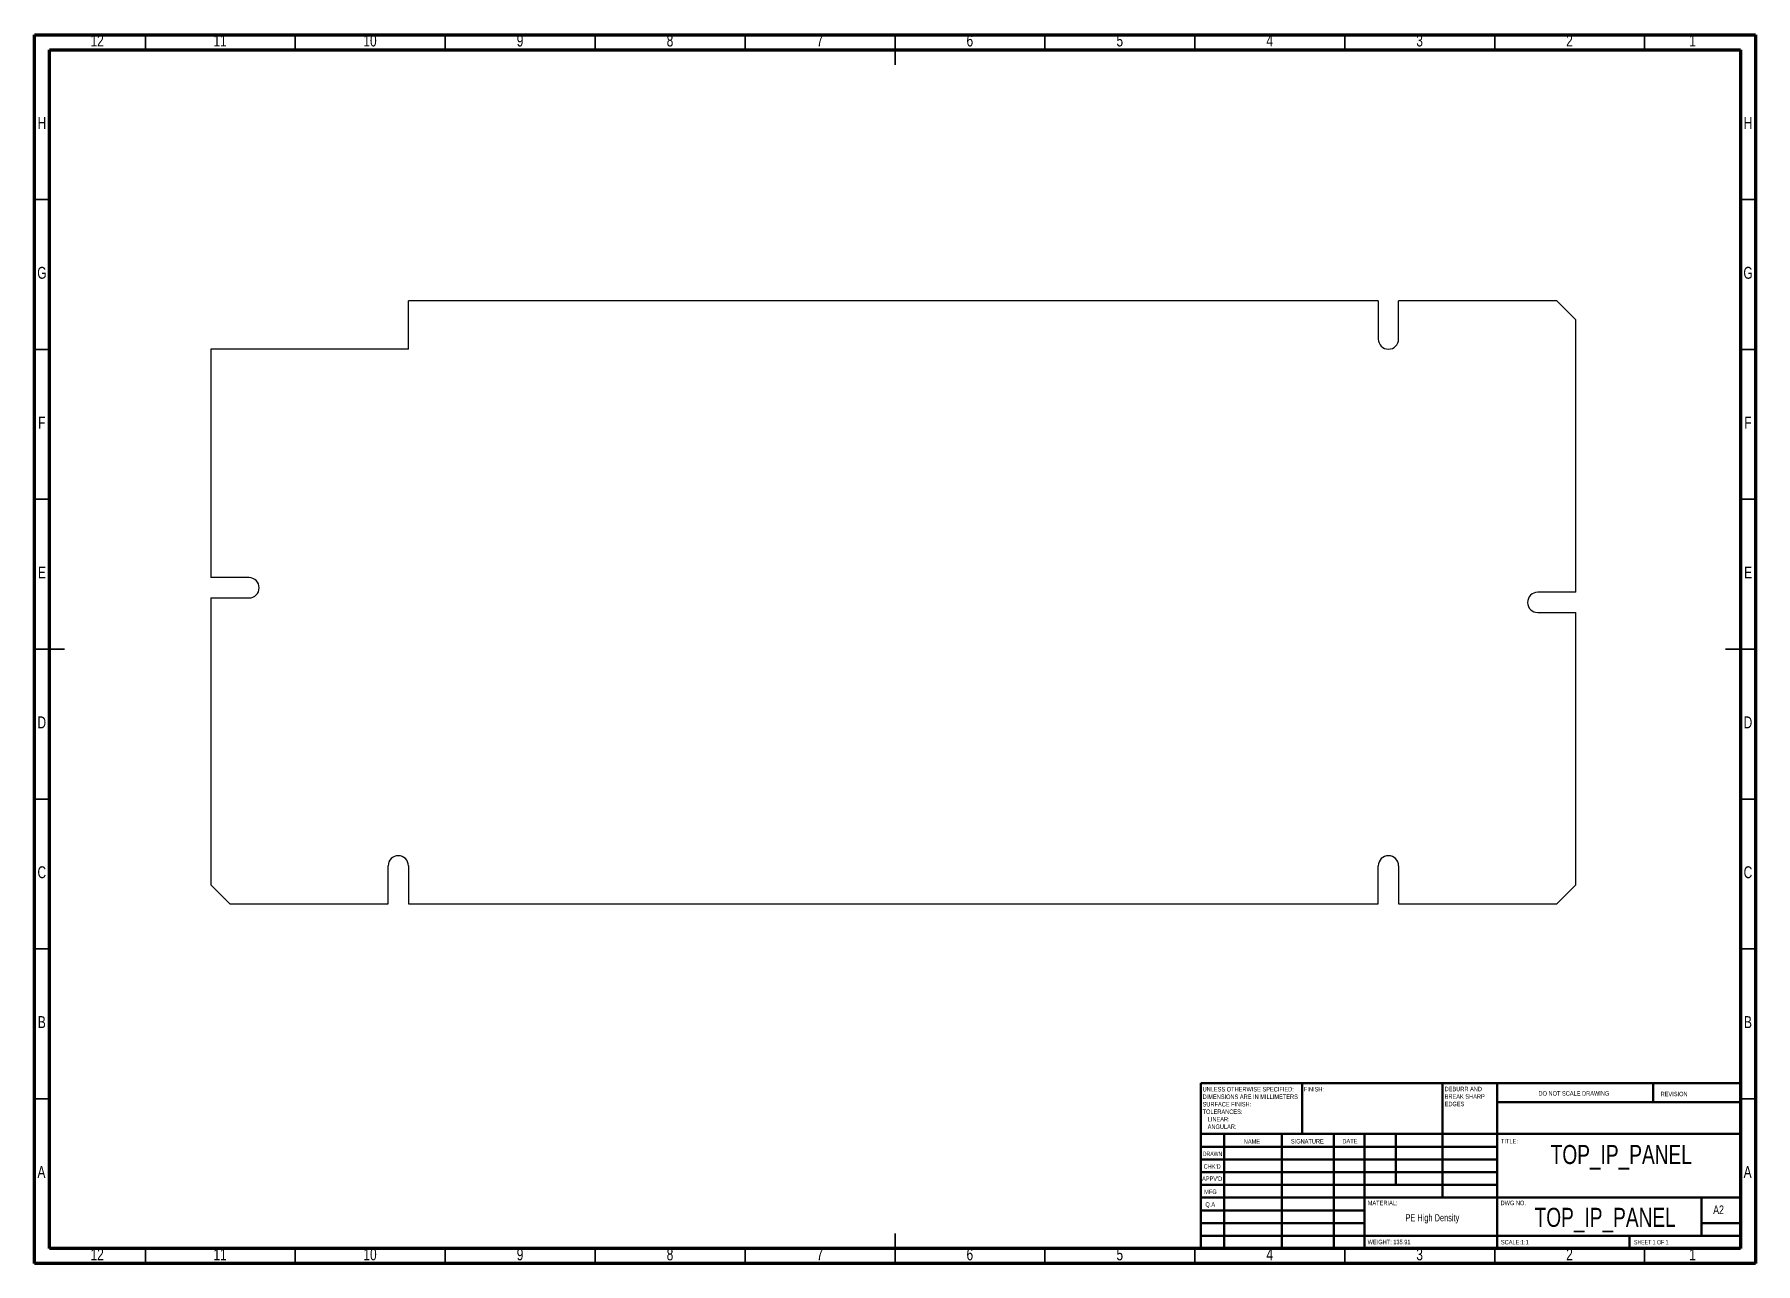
# Model space of a CAD drawing. Header units: millimetres. Extents: x 15 to 589, y 5 to 415.
import ezdxf

# ---------------------------------------------------------------- set-up
doc = ezdxf.new("R2010")
doc.units = ezdxf.units.MM
doc.styles.add('SLDTEXTSTYLE0', font='TXT', dxfattribs={"width": 0.686449})
doc.styles.add('SLDTEXTSTYLE1', font='TXT', dxfattribs={"width": 0.75})
doc.styles.add('SLDTEXTSTYLE2', font='TXT', dxfattribs={"width": 0.6875})

# ---------------------------------------------------------------- blocks, each defined once
blk = doc.blocks.new('SW_NOTE_0')
at = {"color": 0, "linetype": 'Continuous', "lineweight": 0, "char_height": 1.5, "attachment_point": 1, "style": 'SLDTEXTSTYLE1'}
for s, insert in [('UNLESS OTHERWISE SPECIFIED:', (0, 1.93)), ('TOLERANCES:', (0, -5.57)), ('SURFACE FINISH:', (0, -3.07)), ('DIMENSIONS ARE IN MILLIMETERS', (0, -0.57)), ('ANGULAR:', (1.69, -10.57)), ('LINEAR:', (1.69, -8.07))]:
    blk.add_mtext(s, dxfattribs=dict(at, insert=insert))
blk = doc.blocks.new('SW_NOTE_0_1')
at = {"color": 0, "linetype": 'Continuous', "lineweight": 0, "char_height": 1.5, "attachment_point": 1, "style": 'SLDTEXTSTYLE1'}
for s, insert in [('DEBURR AND', (0, 1.93)), ('BREAK SHARP', (0, -0.57)), ('EDGES', (0, -3.07))]:
    blk.add_mtext(s, dxfattribs=dict(at, insert=insert))

msp = doc.modelspace()

# ---------------------------------------------------------------- linework, layer by layer
at = {"color": 7, "linetype": 'Continuous', "lineweight": 70}
for p, q in [((15, 5), (15, 415)), ((15, 415), (589, 415)), ((589, 415), (589, 5)), ((20, 10), (20, 410)), ((20, 410), (584, 410)), ((584, 410), (584, 10)), ((584, 10), (20, 10)), ((589, 5), (15, 5))]:
    msp.add_line(p, q, dxfattribs=at)
at = {"color": 7, "linetype": 'Continuous', "lineweight": 35}
for p, q in [((52, 410), (52, 415)), ((102, 410), (102, 415)), ((152, 410), (152, 415)), ((202, 410), (202, 415)), ((252, 410), (252, 415)), ((302, 410), (302, 415)), ((302, 415), (302, 405)), ((352, 410), (352, 415)), ((402, 410), (402, 415)), ((452, 410), (452, 415)), ((502, 410), (502, 415)), ((552, 410), (552, 415)), ((20, 360), (15, 360)), ((584, 360), (589, 360)), ((20, 310), (15, 310)), ((584, 310), (589, 310)), ((20, 260), (15, 260)), ((584, 260), (589, 260)), ((20, 210), (15, 210)), ((15, 210), (25, 210)), ((589, 210), (579, 210)), ((584, 210), (589, 210)), ((20, 160), (15, 160)), ((584, 160), (589, 160)), ((20, 110), (15, 110)), ((584, 110), (589, 110)), ((20, 60), (15, 60)), ((584, 60), (589, 60)), ((302, 5), (302, 15)), ((52, 10), (52, 5)), ((102, 10), (102, 5)), ((152, 10), (152, 5)), ((202, 10), (202, 5)), ((252, 10), (252, 5)), ((302, 10), (302, 5)), ((352, 10), (352, 5)), ((402, 10), (402, 5)), ((452, 10), (452, 5)), ((502, 10), (502, 5)), ((552, 10), (552, 5))]:
    msp.add_line(p, q, dxfattribs=at)
at = {"color": 7, "linetype": 'Continuous', "lineweight": 25}
for p, q in [((463.18, 326.19), (139.74, 326.19)), ((139.74, 310.11), (139.74, 326.19)), ((463.18, 326.19), (463.18, 313.49)), ((469.94, 313.49), (469.94, 326.19)), ((522.69, 326.19), (469.94, 326.19)), ((529.04, 319.84), (522.69, 326.19)), ((529.04, 228.98), (529.04, 319.84)), ((73.87, 310.11), (73.87, 233.87)), ((139.74, 310.11), (73.87, 310.11)), ((86.57, 233.87), (73.87, 233.87)), ((73.87, 227.11), (86.57, 227.11)), ((73.87, 227.11), (73.87, 131.37)), ((529.04, 228.98), (516.34, 228.98)), ((516.34, 222.23), (529.04, 222.23)), ((529.04, 131.37), (529.04, 222.23)), ((132.98, 125.02), (132.98, 137.72)), ((139.74, 137.72), (139.74, 125.02)), ((463.18, 125.02), (463.18, 137.72)), ((469.94, 137.72), (469.94, 125.02)), ((73.87, 131.37), (80.22, 125.02)), ((522.69, 125.02), (529.04, 131.37)), ((80.22, 125.02), (132.98, 125.02)), ((139.74, 125.02), (463.18, 125.02)), ((469.94, 125.02), (522.69, 125.02))]:
    msp.add_line(p, q, dxfattribs=at)
at = {"color": 7, "linetype": 'Continuous', "lineweight": 50}
for p, q in [((404, 65.25), (584, 65.25)), ((404, 65.25), (404, 10)), ((437.8, 48.25), (437.8, 65.25)), ((484.6, 65.25), (484.6, 27)), ((502.8, 65.25), (502.8, 10)), ((554.8, 58.88), (554.8, 65.25)), ((584, 58.88), (502.8, 58.88)), ((584, 48.25), (404, 48.25)), ((411.8, 48.25), (411.8, 10)), ((430.99, 48.25), (430.99, 10)), ((448.4, 48.25), (448.4, 10)), ((458.6, 10), (458.6, 48.25)), ((469, 31.25), (469, 48.25)), ((502.8, 44), (404, 44)), ((502.8, 39.75), (404, 39.75)), ((502.8, 35.5), (404, 35.5)), ((502.8, 31.25), (404, 31.25)), ((458.6, 27), (404, 27)), ((458.6, 27), (584, 27)), ((571, 14.25), (571, 27)), ((458.6, 22.75), (404, 22.75)), ((458.6, 18.5), (404, 18.5)), ((584, 18.5), (571, 18.5)), ((404, 14.25), (584, 14.25)), ((547, 10), (547, 14.25))]:
    msp.add_line(p, q, dxfattribs=at)
at = {"color": 7, "linetype": 'Continuous', "lineweight": 25}
for centre, start, end in [((466.56, 313.49), 180, 0), ((86.57, 230.49), 270, 90), ((516.34, 225.61), 90, 270), ((136.36, 137.72), 0, 180), ((466.56, 137.72), 0, 180)]:
    msp.add_arc(centre, 3.38, start, end, dxfattribs=at)

# ---------------------------------------------------------------- block references
at = {"color": 7, "linetype": 'Continuous', "lineweight": 0}
for name, p in [('SW_NOTE_0', (404.59, 61.99)), ('SW_NOTE_0_1', (485.31, 62.07))]:
    msp.add_blockref(name, p, dxfattribs=at)

# ---------------------------------------------------------------- texts
for s, insert, char_height, attachment_point, style in [('12', (35.92, 415.06), 3.969, 2, 'SLDTEXTSTYLE1'), ('11', (76.92, 415.06), 3.969, 2, 'SLDTEXTSTYLE1'), ('10', (126.92, 415.06), 3.969, 2, 'SLDTEXTSTYLE1'), ('9', (176.96, 415.06), 3.97, 2, 'SLDTEXTSTYLE1'), ('8', (226.96, 415.06), 3.97, 2, 'SLDTEXTSTYLE1'), ('7', (276.96, 415.06), 3.97, 2, 'SLDTEXTSTYLE1'), ('6', (326.96, 415.06), 3.97, 2, 'SLDTEXTSTYLE1'), ('5', (376.96, 415.06), 3.97, 2, 'SLDTEXTSTYLE1'), ('4', (426.96, 415.06), 3.97, 2, 'SLDTEXTSTYLE1'), ('3', (476.96, 415.06), 3.97, 2, 'SLDTEXTSTYLE1'), ('2', (526.96, 415.06), 3.97, 2, 'SLDTEXTSTYLE1'), ('1', (567.96, 415.06), 3.97, 2, 'SLDTEXTSTYLE1'), ('H', (17.49, 387.56), 3.97, 2, 'SLDTEXTSTYLE1'), ('H', (586.49, 387.56), 3.97, 2, 'SLDTEXTSTYLE1'), ('G', (17.49, 337.56), 3.97, 2, 'SLDTEXTSTYLE1'), ('G', (586.49, 337.56), 3.97, 2, 'SLDTEXTSTYLE1'), ('F', (17.46, 287.56), 3.97, 2, 'SLDTEXTSTYLE1'), ('F', (586.46, 287.56), 3.97, 2, 'SLDTEXTSTYLE1'), ('E', (17.51, 237.56), 3.97, 2, 'SLDTEXTSTYLE1'), ('E', (586.51, 237.56), 3.97, 2, 'SLDTEXTSTYLE1'), ('D', (17.45, 187.56), 3.97, 2, 'SLDTEXTSTYLE1'), ('D', (586.45, 187.56), 3.97, 2, 'SLDTEXTSTYLE1'), ('C', (17.46, 137.56), 3.97, 2, 'SLDTEXTSTYLE1'), ('C', (586.46, 137.56), 3.97, 2, 'SLDTEXTSTYLE1'), ('B', (17.47, 87.56), 3.97, 2, 'SLDTEXTSTYLE1'), ('B', (586.47, 87.56), 3.97, 2, 'SLDTEXTSTYLE1'), ('FINISH:', (438.37, 63.92), 1.5, 1, 'SLDTEXTSTYLE1'), ('DO NOT SCALE DRAWING', (516.61, 62.53), 1.5, 1, 'SLDTEXTSTYLE1'), ('REVISION', (557.33, 62.33), 1.5, 1, 'SLDTEXTSTYLE1'), ('NAME', (418.32, 46.5), 1.5, 1, 'SLDTEXTSTYLE1'), ('SIGNATURE', (434.03, 46.56), 1.5, 1, 'SLDTEXTSTYLE1'), ('DATE', (451.21, 46.58), 1.5, 1, 'SLDTEXTSTYLE1'), ('TITLE:', (504.09, 46.58), 1.5, 1, 'SLDTEXTSTYLE1'), ('DRAWN', (404.64, 42.38), 1.5, 1, 'SLDTEXTSTYLE0'), ('TOP_IP_PANEL', (544.22, 44.57), 6.35, 2, 'SLDTEXTSTYLE1'), ('A', (17.34, 37.56), 3.97, 2, 'SLDTEXTSTYLE1'), ("CHK'D", (404.94, 38.16), 1.5, 1, 'SLDTEXTSTYLE1'), ('A', (586.34, 37.56), 3.97, 2, 'SLDTEXTSTYLE1'), ("APPV'D", (404.4, 34.07), 1.5, 1, 'SLDTEXTSTYLE1'), ('MFG', (405.12, 29.72), 1.5, 1, 'SLDTEXTSTYLE1'), ('Q.A', (405.51, 25.5), 1.5, 1, 'SLDTEXTSTYLE1'), ('MATERIAL:', (459.65, 25.99), 1.5, 1, 'SLDTEXTSTYLE1'), ('DWG NO.', (503.95, 25.99), 1.5, 1, 'SLDTEXTSTYLE1'), ('TOP_IP_PANEL', (538.84, 23.61), 6.35, 2, 'SLDTEXTSTYLE1'), ('A2', (574.87, 24.41), 2.91, 1, 'SLDTEXTSTYLE1'), ('PE High Density', (481.2, 21.49), 2.3813, 2, 'SLDTEXTSTYLE1'), ('WEIGHT: 135.91', (459.62, 12.95), 1.4986, 1, 'SLDTEXTSTYLE1'), ('SCALE:1:1', (504.07, 12.9), 1.5, 1, 'SLDTEXTSTYLE1'), ('SHEET 1 OF 1', (548.48, 12.9), 1.5, 1, 'SLDTEXTSTYLE2'), ('12', (35.92, 10.06), 3.969, 2, 'SLDTEXTSTYLE1'), ('11', (76.92, 10.06), 3.969, 2, 'SLDTEXTSTYLE1'), ('10', (126.92, 10.06), 3.969, 2, 'SLDTEXTSTYLE1'), ('9', (176.96, 10.06), 3.97, 2, 'SLDTEXTSTYLE1'), ('8', (226.96, 10.06), 3.97, 2, 'SLDTEXTSTYLE1'), ('7', (276.96, 10.06), 3.97, 2, 'SLDTEXTSTYLE1'), ('6', (326.96, 10.06), 3.97, 2, 'SLDTEXTSTYLE1'), ('5', (376.96, 10.06), 3.97, 2, 'SLDTEXTSTYLE1'), ('4', (426.96, 10.06), 3.97, 2, 'SLDTEXTSTYLE1'), ('3', (476.96, 10.06), 3.97, 2, 'SLDTEXTSTYLE1'), ('2', (526.96, 10.06), 3.97, 2, 'SLDTEXTSTYLE1'), ('1', (567.96, 10.06), 3.97, 2, 'SLDTEXTSTYLE1')]:
    msp.add_mtext(s, dxfattribs=dict(at, insert=insert, char_height=char_height, attachment_point=attachment_point, style=style))

doc.saveas('drawing.dxf')
